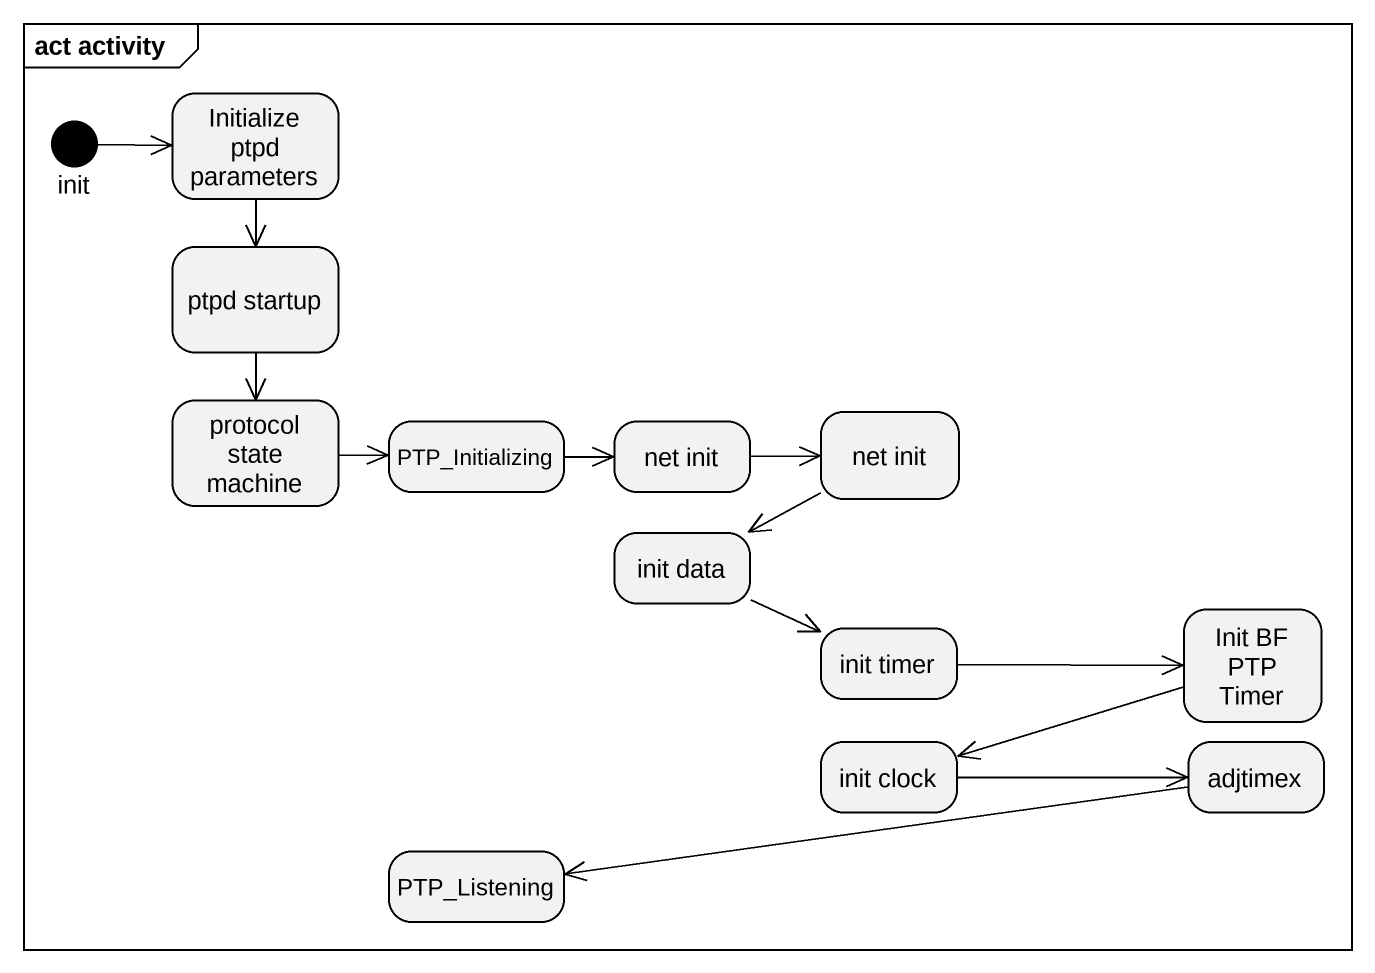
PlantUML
@startuml
mainframe act activity
hide empty description
state init <<start>>
state "Initialize ptpd parameters" as Initialize_ptpd_parameters
state "ptpd startup" as ptpd_startup
state "protocol state machine" as protocol_state_machine
state PTP_Initializing
state "net init" as net_init
state "net init" as net_init_2
state "init data" as init_data
state "init timer" as init_timer
state "Init BF PTP Timer" as Init_BF_PTP_Timer
state "init clock" as init_clock
state adjtimex
state PTP_Listening
init -right-> Initialize_ptpd_parameters
Initialize_ptpd_parameters --> ptpd_startup
ptpd_startup --> protocol_state_machine
protocol_state_machine -right-> PTP_Initializing
PTP_Initializing -right-> net_init
net_init -right-> net_init_2
net_init_2 -left-> init_data
init_data -right-> init_timer
init_timer -right-> Init_BF_PTP_Timer
Init_BF_PTP_Timer -left-> init_clock
init_clock -right-> adjtimex
adjtimex -left-> PTP_Listening
@enduml
